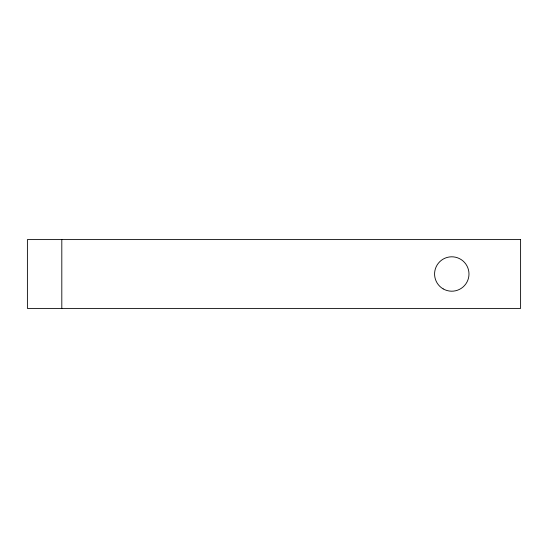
<?xml version="1.0" encoding="UTF-8"?>
<svg xmlns="http://www.w3.org/2000/svg" width="548" height="548" viewBox="0 0 548 548"><rect width="100%" height="100%" fill="white"/><g stroke="black" fill="none" stroke-linecap="round" stroke-linejoin="round"><path stroke-width="0.82" d="M61.808 239.592L61.808 308.408M520.6 239.592L27.4 239.592L27.4 308.408L520.6 308.408L520.6 239.592M443.181 288.899A17.207 17.207 0 0 0 468.985 274A17.207 17.207 0 0 0 443.181 259.101A17.207 17.207 0 0 0 443.181 288.899"/></g></svg>
